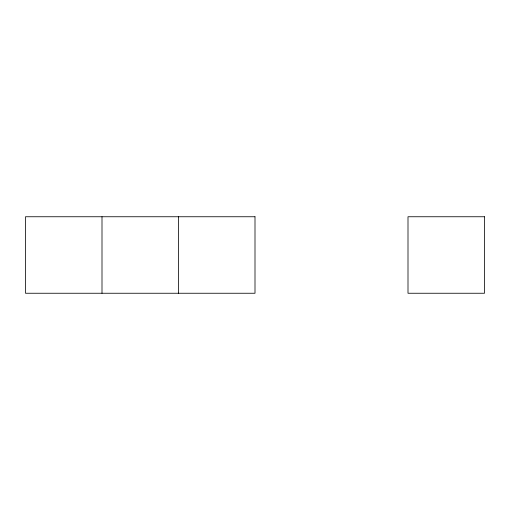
<?xml version="1.0" encoding="UTF-8"?>
<svg xmlns="http://www.w3.org/2000/svg" width="510" height="510" viewBox="0 0 510 510"><rect width="100%" height="100%" fill="white"/><g stroke="black" fill="none" stroke-linecap="round" stroke-linejoin="round"><path stroke-width="0.76" d="M178.5 216.75L178.5 293.25M102 216.75L102 293.25M255 216.75L25.5 216.75L25.5 293.25L255 293.25L255 216.75M484.5 216.75L408 216.75L408 293.25L484.5 293.25L484.5 216.75"/></g></svg>
